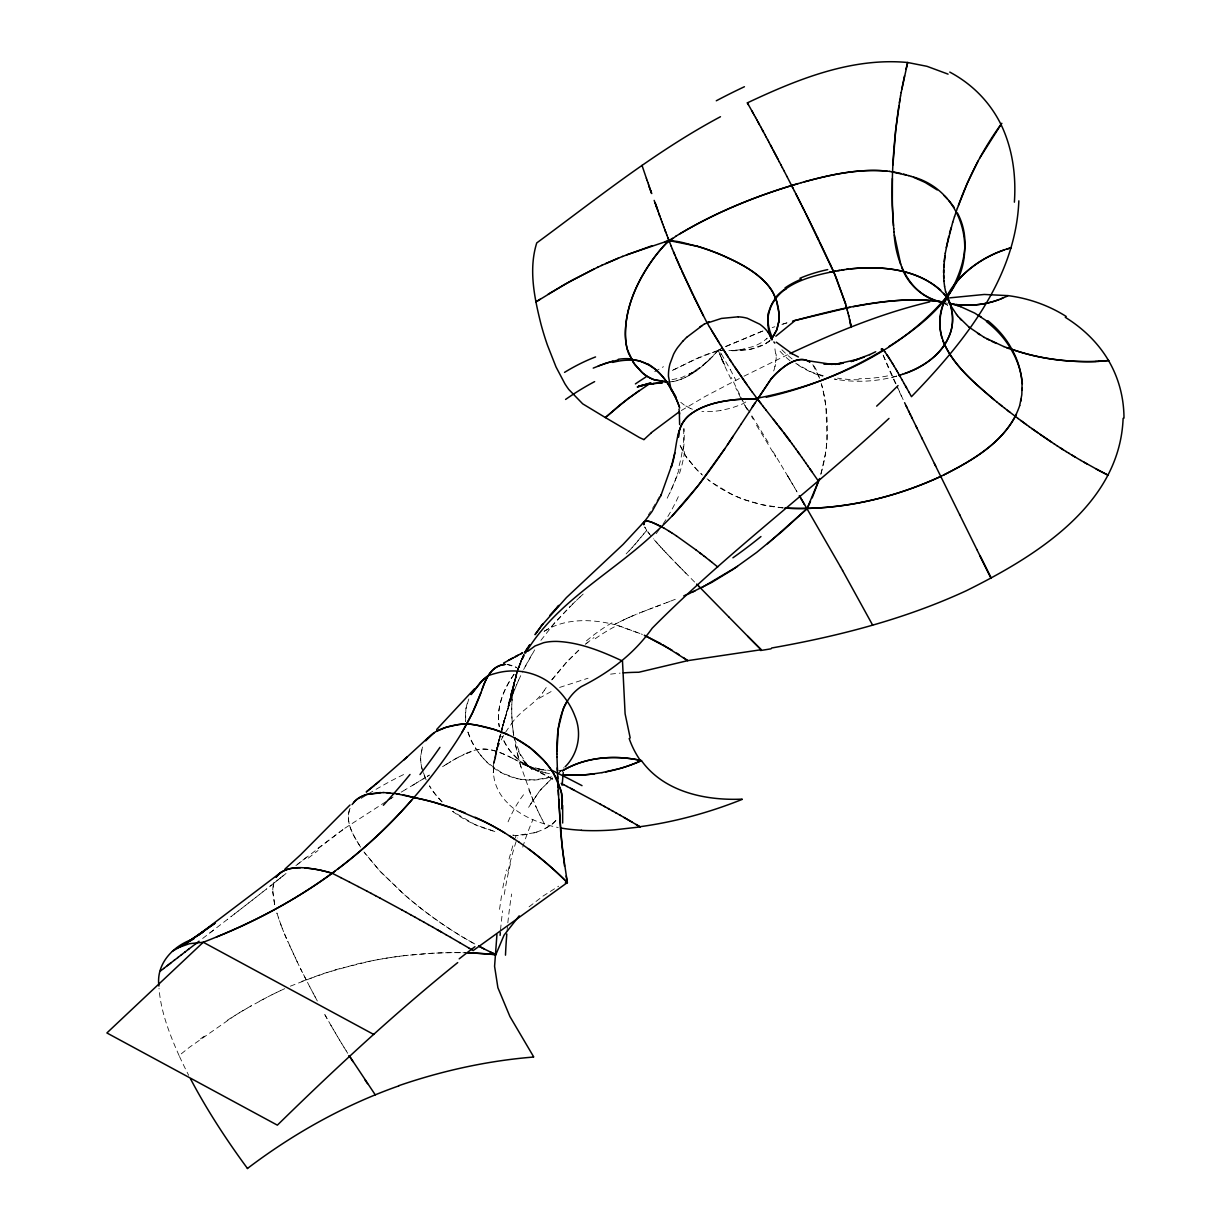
<?xml version="1.0" encoding="UTF-8"?>
<svg xmlns="http://www.w3.org/2000/svg" width="1230" height="1230" viewBox="0 0 1230 1230"><rect width="100%" height="100%" fill="white"/><g stroke="black" fill="none" stroke-linecap="round" stroke-linejoin="round"><path stroke-width="0.75" stroke-dasharray="5 3.75" d="M499.534 909.339L501.978 892.734M495.49 758.633C490.063 774.362 495.844 791.613 507.529 802.867M493.937 768.058L493.245 772.748L493.599 763.2L500.195 734.833M516.938 671.78L523.011 655.959L516.2 674.793L512.295 694.212L515.862 674.978L523.749 654.468M773.639 370.983A44.034 32.564 -29.2 0 0 774.408 368.846L776.222 358.176L774.485 345.676M511.234 692.844L508.913 705.928L511.234 692.844L514.878 680.021L509.128 702.93L516.093 677.238L511.972 689.922L507.544 710.018L512.895 687.047M495.475 758.695L496.336 753.929M502.793 887.922L506.406 869.871M496.32 754.021L497.243 749.239M718.581 351.057L718.458 350.135L721.933 348.382M497.212 749.347L499.226 739.876M498.181 744.688L500.303 735.202L495.429 754.144L500.226 735.34M501.533 731.742L516.969 673.041C510.696 693.028 510.711 714.446 513.679 735.017L513.079 731.696M500.671 734.479L499.626 739.215L500.748 734.295M501.179 733.341L504.069 720.288L501.717 729.744L511.357 698.194M501.117 732.649L503.931 721.241M498.796 740.337L496.689 749.547L500.133 735.371M510.696 695.811L519.229 666.168L517.338 671.58M775.023 366.678L775.53 364.557M507.852 706.973L516.969 673.041M501.717 729.744L502.593 726.1L501.794 729.19M513.863 684.418L516.569 673.41M349.397 810.078C345.507 823.531 353.886 836.431 360.744 847.332M495.705 753.36L497.904 744.734L493.599 763.2A105.872 71.125 -24.3 0 1 511.511 723.917M501.855 728.99L506.606 712.923L501.133 731.158M508.39 703.929L510.988 694.043M509.02 859.094L513.448 843.549M718.412 350.289L722.241 348.228M468.815 698.978L465.878 708.665L465.601 721.549M497.489 745.103L498.719 740.629M467.046 703.76L465.509 711.201L465.632 721.626M820.964 473.811C827.498 451.671 828.866 428.163 825.714 405.331A115.974 57.026 -83.6 0 0 823.5 392.662L821.655 384.913M507.191 664.4L513.433 665.814L518.399 668.659L523.565 654.806M524.687 654.744L518.399 668.659L518.845 667.044M820.825 474.426L825.591 453.04A75.122 37.238 -83.5 0 0 827.021 439.494L825.96 407.253A113.744 55.98 -83.5 0 0 821.963 385.866L821.179 383.36M500.841 732.496L502.378 727.099M516.369 673.61L510.158 701.823L516.385 673.917M503.87 721.472L508.175 707.373M518.399 668.659L519.475 665.107M516.831 672.672L511.449 694.766L515.816 675.885M679.16 469.383L673.733 484.435L666.599 499.488M422.505 747.01L420.891 754.036A77.813 48.739 29 0 0 422.244 769.611L426.395 780.404A80.227 50.245 29 0 1 425.149 777.698A78.551 49.2 29 0 1 420.675 756.235L422.52 746.841M517.261 671.641L521.658 659.003L517.984 668.428M515.232 838.091L516.123 835.539A114.805 71.909 29 0 0 525.21 834.632L528.147 834.155M350.043 808.325C344.707 821.84 353.394 835.524 360.344 846.64M509.651 703.007L513.079 693.612M677.069 475.826L669.597 493.553M513.756 735.632C510.604 714.968 510.742 693.474 516.846 673.348L511.788 691.737L512.31 688.739L516.585 673.179L511.28 697.856L515.047 678.068L521.705 659.465L516.831 671.98L523.965 654.729M517.953 669.043L521.705 659.465M512.987 693.828L514.863 689.046M514.786 689.261L516.738 684.51M516.662 684.695L518.691 679.975M523.857 654.206L521.566 659.249L523.749 654.498M518.63 680.144L522.904 670.98M523.18 656.835L520.767 661.817L523.934 656.036M523.642 669.489L535.204 648.948M525.102 666.629L532.498 653.345M528.593 807.341L539.586 790.921L552.455 777.837M530.253 804.466L540.17 790.198L552.193 778.067M511.388 723.886C519.475 711.201 534.051 704.621 542.615 692.905M542.584 692.936L544.398 690.215M514.063 674.348C503.424 689.277 495.905 707.957 499.272 726.515M544.367 690.291L546.228 687.555M540.908 640.353L555.56 621.688L575.21 601.501M551.793 679.883L566.231 662.57L580.268 648.702M551.947 679.683L566.661 662.109L580.883 648.164M544.075 631.344L550.44 627.715L570.197 606.344M635.049 544.367L646.749 530.345L644.812 527.132M555.96 820.395L550.732 825.299L542.046 830.235M632.051 547.673L646.749 530.345L645.95 529.146M629.022 550.902L632.297 547.412M766.367 339.034L767.197 338.158L762.785 341.909L754.759 346.137L739.983 349.904L743.919 349.182M626.162 553.869L629.253 550.656M557.298 774.346L563.832 767.705M668.305 382.038C686.232 380.808 700.716 368.324 712.923 356.269L701.377 366.34L689.507 374.228L695.965 370.399L692.49 372.506M707.188 361.805L718.458 350.135L722.348 350.427M572.473 604.161L575.471 601.285M576.486 600.332L582.344 594.813M579.545 597.457L585.449 591.968M529.054 906.817L543.091 896.04L558.666 886.169M769.903 340.449C759.002 349.797 743.704 350.765 729.959 350.781L750.884 349.182L764.814 344.216A75.122 41.436 28.5 0 0 769.181 341.11M585.342 644.305L587.971 642.168M585.972 643.797L593.967 637.54M282.101 876.621L286.605 873.039M279.887 878.389L285.375 874.007M280.594 877.82L266.341 889.121M278.211 879.711L269.908 886.307M295.907 865.613L308.007 856.034M297.383 864.444L342.601 829.835M262.789 891.904L266.48 889.013M259.253 894.687L262.974 891.765M255.702 897.47L259.453 894.533M252.181 900.222L255.932 897.285M248.645 902.974L252.411 900.037M245.124 905.711L248.875 902.805M241.587 908.447L245.339 905.557M238.067 911.184L241.787 908.309M238.236 911.046L231.04 916.627M234.684 913.798L227.519 919.333M317.909 848.316L344.892 828.19M227.581 919.287L209.761 933.001M202.643 938.475L213.436 930.172M235.161 1015.319L189.62 1047.161A390.971 267.771 -26 0 0 179.103 1055.617A347.952 117.404 46.7 0 0 188.697 1075.343M200.521 1038.873L204.226 1036.152M767.09 342.755L770.057 340.618M344.784 828.267L393.984 796.471M745.749 401.979L743.458 403.502A82.149 60.762 -29.2 0 1 729.559 408.483L720.98 410.451M227.196 1020.362L231.148 1017.84M539.124 698.317L553.546 690.199M681.328 410.528L704.99 396.552L739.384 378.533M442.554 766.705L444.461 765.506M544.383 631.128L550.44 627.715M444.307 765.614L447.858 763.399M427.287 776.376L429.362 775.069L418.723 781.634M446.013 764.537L452.702 760.448M423.012 779.021L425.134 777.698M235.114 1015.35L251.335 1005.725M449.365 762.462L450.98 761.478M387.465 800.407L394.43 796.21M416.57 782.926L418.892 781.527M416.755 782.818L412.25 785.54M414.587 784.125L405.669 789.476M239.158 1012.859L243.202 1010.445M401.226 792.135L407.93 788.123M452.579 760.524L457.329 757.772M454.147 759.587L461.727 755.404M247.199 1008.108L267.909 996.807M693.043 372.183L681.435 377.641L671.718 379.763M458.729 757.004L474.042 750.408M259.499 1001.22L263.651 999.021M672.333 370.445C688.462 362.942 704.744 352.764 722.318 350.442M673.64 369.769L695.842 359.114L718.458 350.135L721.38 354.055M744.012 376.18L787.554 354.732M267.817 996.854L272.091 994.701M271.999 994.747L276.304 992.641M463.095 754.728L464.525 754.036M725.454 346.66L762.908 330.901M276.197 992.687L280.517 990.627M726.038 346.368L764.168 330.44M624.256 619.582L614.339 624.563A133.932 81.81 39 0 0 550.502 627.792M280.425 990.673L284.76 988.659M626.793 618.413L614.339 624.563L616.676 625.178M626.439 618.567L629.345 617.276M465.924 753.39L472.72 750.792M628.961 617.445L637.14 613.97M290.357 986.168L322.075 973.914L356.639 964.105A326.027 223.291 -26 0 1 406.038 955.464M631.497 616.338L639.769 612.909M559.588 687.447L588.048 678.222M639.323 613.094L645.089 610.818M641.968 612.033L653.176 607.712M675.285 599.302L669.612 601.501M301.811 981.356L334.914 969.87L371.306 960.907A336.313 230.333 -26 0 1 408.36 955.203L426.718 953.588A390.264 267.279 -26 0 1 466.232 952.789A396.844 271.784 -26 0 0 431.192 953.342L406.038 955.449M647.349 609.942L664.169 603.592M666.783 602.592L669.735 601.47M663.969 603.653L666.952 602.531M655.913 606.698L661.402 604.622M772.179 327.626L774.839 326.719M536.572 832.126L544.183 829.189L552.362 824.069A68.772 43.065 29 0 0 556.929 819.119M781.896 324.413L788.799 322.291M782.957 324.09L787.046 322.814M533.835 832.895L537.033 832.018M896.701 376.103L888.644 378.148M896.624 376.119C876.467 381.792 854.973 382.791 834.37 379.04M474.027 750.408C489.494 745.749 504.577 754.313 517.968 761.062M534.374 832.772L516.123 835.539A108.225 67.788 29 0 1 512.802 835.139A114.682 71.832 29 0 0 516.123 835.539M467.923 732.065L470.982 739.845A69.895 61.193 33.5 0 0 476.64 749.777C488.602 747.133 500.364 752.314 510.88 757.48M720.995 410.482L712.554 411.558M610.572 674.148L613.77 673.763A201.197 135.146 -24.3 0 1 620.12 673.133M740.368 349.827L728.929 350.642M558.681 770.564L561.879 770.257M560.173 770.38L563.478 770.103M712.57 411.589L701.899 411.42M507.006 664.4L516.462 667.337M552.424 770.749L535.865 768.642L531.852 767.658L542.784 769.98L522.719 764.291L542.353 772.025M783.295 507.929L762.431 504.807L744.857 499.841A84.978 54.72 16.1 0 1 732.05 494.506L712.109 482.652A107.225 68.972 16.1 0 1 708.449 479.915M782.941 507.898C757.111 505.591 731.45 497.304 710.602 481.576A108.563 69.849 16.1 0 1 707.035 478.839M541.169 769.749L547.965 770.457M467.969 732.204A66.958 58.625 33.5 0 0 476.64 749.762A71.248 62.376 33.5 0 0 481.976 756.758C497.427 776.115 524.226 784.709 548.027 777.698A89.498 78.351 33.5 0 0 550.61 776.991M520.567 779.328L534.404 779.866L547.95 777.714A88.545 77.521 33.5 0 0 553.116 776.222M834.709 379.101L837.123 379.532M945.901 302.995L947.546 303.303M545.613 772.855L549.472 773.655M517.845 778.851L501.917 773.024L487.833 762.861A67.173 58.809 33.5 0 1 476.64 749.777M542.076 771.963L545.889 772.917M616.584 625.148L642.444 634.449M618.844 625.778L641.952 634.234M822.808 376.242L810.109 371.445L797.178 364.157M538.878 770.979L519.69 761.954M481.714 827.375L495.644 831.788L474.872 824.561L452.717 811.416M690.23 408.36L692.413 409.252M474.795 824.484L478.193 825.96M690.245 408.375L684.28 405.054M531.975 768.35L520.029 761.093L510.373 751.269A70.648 63.437 -12.7 0 1 502.009 736.34M552.731 779.297L526.332 764.86L532.621 769.134M512.341 758.203L519.844 762.031M471.428 822.932L464.879 819.488A65.682 41.144 29 0 1 455.623 813.568L452.671 811.323M534.127 769.411L543.322 774.147M534.204 769.457L525.717 765.075L517.277 758.695M540.262 772.578L553.208 779.251M531.298 767.951L532.129 768.396M473.089 943.01L467.508 939.858A192.48 92.496 36 0 1 424.442 911.076L419.276 907.048A202.996 97.554 36 0 1 404.055 894.379L380.47 871.732L364.695 852.913M945.363 303.902L947.623 305.225M945.086 303.625L947.53 305.132M526.332 764.86L529.7 767.351L525.502 763.692L531.898 769.319L522.581 759.74L529.192 767.658L518.553 751.499L520.613 755.358L514.34 738.369M795.748 363.234L797.301 364.295M684.295 405.085L680.759 402.318M684.956 572.273L694.812 582.251M682.527 569.798L686.509 573.857M679.098 566.323L682.988 570.29M677.177 564.355L680.559 567.799M678.606 565.815L672.887 559.942M674.763 561.879L676.669 563.832M673.379 560.45L669.212 556.129M671.503 558.512L667.429 554.253M665.676 552.408L667.844 554.668M442.077 801.96L435.251 794.211A80.227 50.245 29 0 1 429.577 786.078M663.969 550.579L666.045 552.793M662.293 548.795L664.277 550.917M660.664 547.027L662.57 549.072M659.096 545.305L660.894 547.273M659.265 545.49L653.345 538.786M657.696 543.752L653.345 538.786M650.793 535.726L646.749 530.345A52.921 7.657 42.5 0 0 649.701 534.343M812.83 364.71L819.518 377.948M523.626 760.417L526.763 764.507M363.988 851.96L379.486 870.625L403.01 893.426A195.324 93.849 36 0 0 475.764 944.517M721.38 354.055L730.251 369.477M746.687 408.652L742.059 400.673M346.137 1050.758L347.721 1053.295M751.576 416.493L753.237 419.199M343.908 1047.145L346.23 1050.897M341.709 1043.547L344.016 1047.314M339.542 1039.95L341.817 1043.732M773.07 451.671L777.268 458.621M777.053 458.252L781.342 465.401M781.173 465.109L785.555 472.443M337.389 1036.367L339.649 1040.149M785.447 472.243L787.738 476.087M787.646 475.933L789.891 479.715M335.267 1032.785L337.512 1036.583M333.176 1029.218L335.406 1033.015M333.315 1029.448L329.056 1022.084M331.239 1025.881L325.028 1014.981M327.165 1018.763L323.044 1011.429M644.735 527.024L645.273 528.039M317.325 1001.005L311.59 990.242M730.266 369.492L735.909 380.301M315.418 997.453L309.745 986.721M542.153 819.549L544.521 824.085A167.541 112.545 -24.3 0 0 558.22 827.529M309.776 986.798L300.674 968.994M304.302 976.174L306.101 979.68M539.832 814.967L542.184 819.611M302.534 972.669L298.921 965.458M740.737 397.997L735.74 387.85M299.044 965.688L287.62 941.288M539.893 815.09L535.419 805.681M297.337 962.214L284.807 934.662M903.143 399.642L883.309 355.578M901.467 396.168L897.516 387.85M723.963 363.45L724.854 365.341M724.07 363.65L721.856 358.899M537.664 810.493L527.455 786.647M723.317 362.035L721.257 357.561M179.103 1055.617C169.602 1034.23 160.853 1011.906 159.024 988.367M719.765 354.148L721.303 357.669M720.226 355.224L720.734 356.393M533.39 801.145L519.383 762M286.344 938.352L283.484 931.418M680.252 445.952L686.94 458.037L697.287 470.168A108.563 69.849 16.1 0 0 702.515 475.057M680.129 445.46L685.079 455.238L695.258 468.077A107.225 68.972 16.1 0 0 701.53 474.15M282.208 928.22L283.623 931.787M282.331 928.558L279.871 921.962M883.125 355.101L889.551 370.568A66.958 2.906 63.4 0 0 892.565 377.21A94.203 4.09 63.4 0 0 896.24 385.128M281.117 925.36L276.873 912.983L278.872 919.117M819.626 378.333L815.905 369.215A43.757 21.464 -83.6 0 0 813.076 365.003M520.859 767.151L514.77 741.782M518.138 757.265L514.002 737.293M274.628 904.573L272.829 892.027L273.967 881.695L273.475 883.478A140.205 47.309 46.7 0 0 272.814 889.751M274.644 904.527L272.814 891.842M683.88 428.763L683.096 451.948L683.742 446.782A105.211 68.111 -56.1 0 0 683.926 428.64M776.084 353.963L776.222 356.07M561.526 770.457A89.606 78.443 33.5 0 1 559.619 772.163M308.284 858.14A417.124 104.904 -40.6 0 1 318.017 850.53M361.082 798.408A213.267 56.595 -40.5 0 1 406.746 773.07M507.975 871.716A174.337 67.527 -86.2 0 1 517.292 837.984M522.765 847.147A169.233 67.665 -86.9 0 1 532.959 819.611M508.067 821.825A170.909 86.208 85.3 0 1 525.856 791.859M507.006 931.556A236.052 103.197 -87.7 0 1 511.634 894.01M441.893 801.714A77.828 48.754 29 0 1 429.393 785.832M544.644 823.931A143.28 96.248 -24.3 0 1 507.36 802.975M513.971 674.44A107.733 96.724 -12.7 0 0 511.911 677.453C504.269 689.123 498.75 702.653 498.458 716.767A63.914 57.395 -12.7 0 0 499.272 726.746M517.277 758.695A68.603 61.592 -12.7 0 1 501.963 736.401M504.254 894.41A194.817 79.704 -87 0 1 510.957 861.6M500.549 929.972A247.092 114.636 -88.2 0 1 502.609 910.8M595.212 638.739A226.443 180.133 21.9 0 1 615.661 626.147M586.479 640.845A233.669 188.697 25.5 0 1 612.54 622.457M654.714 371.66A258.608 201.489 -41.1 0 1 663.493 366.694M672.18 381.684A84.978 50.722 -71.8 0 0 678.114 380.347C694.443 374.996 707.158 362.573 718.458 350.135A149.045 3.137 62.2 0 0 719.55 353.748M682.066 452.225A98.923 62.1 -58.3 0 1 678.068 469.414M684.587 451.564A103.305 67.85 -56.8 0 1 678.653 475.918M747.225 408.391A231.363 7.549 60 0 1 769.519 444.66M787.508 475.641A150.121 3.89 59.8 0 1 796.779 491.247M730.958 379.009A224.49 4.428 62.4 0 1 721.226 358.53M823.254 375.765A74.907 46.54 4.1 0 1 818.75 374.32M818.196 374.981A82.917 51.752 3.8 0 1 798.701 365.448M792.089 358.899A120.402 75.537 3.6 0 1 780.743 348.521M659.465 496.505A167.157 121.862 -54.7 0 1 648.395 514.77M643.859 521.305A167.157 121.862 -54.7 0 1 640.738 525.518M678.345 496.643A164.205 135.592 -53.8 0 1 662.447 524.933M659.157 529.638A164.205 135.592 -53.8 0 1 654.129 536.326M747.363 409.99A231.363 3.905 62.6 0 1 731.358 377.518M720.426 355.578A150.121 3.137 62.2 0 1 718.689 351.242M858.94 379.809A89.083 57.749 3.4 0 1 837.522 378.148M887.568 375.903A105.396 72.493 3.4 0 1 858.894 378.732M790.121 480.177A149.045 3.752 59.7 0 1 797.071 491.908M756.527 425.303A224.49 6.427 59.8 0 1 775.869 457.083M789.967 360.713A130.595 84.317 1 0 1 778.021 348.966"/><path stroke-width="1.5" d="M556.959 751.622L558.312 728.468L562.986 709.664M943.748 278.272L943.917 264.435M943.579 272.752L943.625 269.985M678.514 437.28C679.298 411.281 710.048 402.625 731.312 400.119A127.966 82.318 16 0 1 753.144 398.997C826.268 385.528 901.498 352.303 949.422 293.478C980.51 252.565 962.613 189.159 911.046 176.397M1019.685 405.608L1021.823 394.722L1022.084 383.929A179.365 119.156 -11.9 0 0 1011.967 349.412M1022.145 390.387L1022.192 388.234M562.11 785.309L563.263 772.532M892.396 178.519L892.319 205.41L893.733 228.903M562.663 823.008L562.679 805.419M679.621 424.55L679.329 411.712M1123.113 418.338C1119.838 504.838 1035.629 556.314 966.242 590.769C904.604 619.259 838.276 636.279 771.594 648.01M533.635 1056.785L509.927 1016.534L497.889 987.69L494.583 966.319L496.935 934.6M898.869 105.995C893.011 145.54 890.458 185.761 893.441 225.674M1018.84 200.828C1015.78 278.764 963.321 343.124 911.461 396.675L908.97 392.155M892.934 164.928L895.655 130.365L899.976 99.23M767.966 318.063C772.179 282.623 815.398 274.674 844.318 269.631M943.764 267.264L945.255 253.211M944.194 261.683L944.871 256.071M561.756 807.68L562.11 805.266A77.813 48.739 29 0 0 560.757 789.706L553.608 773.47A77.813 48.739 29 0 0 541.092 757.572C524.134 739.968 500.902 729.559 477.071 725.254A114.774 71.894 29 0 0 466.893 723.778A111.915 70.11 29 0 0 457.806 724.67C445.906 726.53 432.96 730.482 425.657 740.768L434.375 732.588M899.376 102.828L900.56 95.863M945.286 253.257L948.73 236.329M778.636 322.506L776.576 330.455L772.748 337.312M900.529 96.002L901.16 92.496M761.016 403.64L757.526 399.104A130.795 84.163 16.1 0 0 736.078 399.612C721.103 401.088 705.713 404.193 692.936 412.557C673.779 423.75 678.13 449.058 671.257 467.062L674.824 452.855M901.144 92.604L907.648 62.499L926.959 66.312L948.084 74.138M901.774 89.206L904.527 75.783M1020.777 401.257L1021.208 399.074M946.254 247.645L952.697 222.246M172.446 951.236L193.894 938.798C173.584 945.332 155.856 963.474 158.916 986.03M768.627 313.02L768.935 311.621A82.917 49.231 2.7 0 1 775.684 298.183M906.033 69.126L907.648 62.499C851.467 57.241 797.194 79.412 747.363 102.859L754.344 115.297M949.483 233.562L951.036 227.919M671.718 465.278L660.818 495.782L661.294 494.752L652.023 511.526L643.859 522.32L643.797 524.672M468.153 952.85A390.264 267.279 -26 0 1 495.828 954.68L504.054 935.154L519.229 915.827M1019.685 405.593C1007.801 441.032 972.192 460.635 940.766 476.425C892.626 498.673 839.106 510.681 786.016 508.175M952.727 222.292L954.495 216.634M819.226 479.439L807.018 508.697L782.541 531.053L756.681 552.393L732.911 569.505L711.647 582.466L689.415 593.46M819.58 478.516L812.169 497.919M954.526 216.665L957.37 208.208M957.401 208.239L967.38 183.055L978.142 160.946M958.401 205.441C968.994 176.244 983.416 148.384 1001.774 123.292L979.634 158.224M481.976 689.769C485.404 680.021 489.955 668.628 500.748 665.215M480.961 692.505L472.458 712.893L461.757 732.726M810.493 501.579L807.018 508.697L767.535 543.768M1016.441 414.295C1001.635 443.446 971.808 460.773 943.641 475.041M996.838 401.995C969.209 378.579 928.312 346.629 942.734 305.363C959.923 277.703 974.252 244.847 957.447 212.99M741.306 423.858L770.672 379.501A133.117 65.298 -83.1 0 1 783.372 367.416M762.754 405.885L757.526 399.104L771.164 378.932M524.503 653.007L527.916 647.38M953.896 286.236C938.798 312.266 913.844 330.624 888.921 346.537M525.072 651.962L529.469 645.197M525.564 653.053C555.453 602.746 609.28 574.718 651.27 536.049C683.834 507.498 709.464 472.166 733.188 436.204M501.01 665.138C490.416 668.305 485.65 679.329 482.314 688.892C475.702 707.773 466.708 725.777 455.684 742.459C423.843 790.782 383.914 833.894 337.912 869.026M888.983 418.431C811.861 490.37 726.346 553.239 652.192 628.207C633.942 654.037 609.173 672.641 581.252 686.617C559.204 701.285 556.544 730.128 556.959 754.282M471.09 694.504L482.329 680.544A89.667 78.489 33.5 0 1 488.202 675.654A89.575 78.428 33.5 0 1 495.813 673.317C516.754 667.367 540.401 672.718 555.991 688.139A67.266 58.886 33.5 0 1 567.199 701.238A67.435 59.04 33.5 0 1 574.948 716.183C582.128 733.203 578.315 753.759 565.154 766.797M471.105 694.458L480.469 682.327A87.222 76.352 33.5 0 1 488.202 675.654M738.615 427.979L741.229 423.981M752.099 407.345L754.805 403.225M738.492 428.148L727.453 444.814M724.947 448.535L698.579 485.051L672.195 515.893M528.854 646.027L529.823 644.705M276.197 877.082C287.036 863.629 306.993 867.642 321.753 870.517M276.273 876.99C281.547 869.303 291.71 867.704 300.381 867.734M541.431 625.824L566.415 597.596L623.072 544.444L644.182 521.766L647.149 521.12M352.072 804.528L354.824 801.222A97.831 46.971 36 0 1 366.878 794.442L383.499 792.52M1006.601 249.183L1011.122 247.784C972.853 257.823 930.311 294.57 941.888 337.989M767.874 331.977L772.286 339.649L771.81 338.511L777.006 329.363L778.79 321.291A115.974 63.914 28.8 0 0 778.836 312.651M955.172 283.822C967.702 267.894 985.292 256.394 1004.387 249.921M644.182 521.766L643.767 524.518M411.819 799.9C359.252 860.892 290.987 907.11 216.449 936.999M682.742 341.248L677.653 347.506A49.953 36.946 -29.2 0 0 673.563 354.271L669.92 363.988A62.792 46.433 -29.2 0 0 668.459 376.319L670.704 387.819L676.239 397.505M474.396 688.923L436.665 729.482M557.298 607.113L558.866 605.375L549.964 615.246M353.533 802.544L356.669 799.562A98.923 47.493 36 0 1 367.078 794.38L380.485 792.535M682.758 341.279L686.601 337.374M676.193 236.022L666.214 243.34A127.966 76.445 -71.8 0 0 652.761 259.484C635.572 283.592 622.457 313.204 626.07 343.401A55.565 33.164 -71.9 0 0 628.638 353.533L634.865 364.787L643.382 373.643A108.563 64.806 -71.8 0 0 653.622 379.563L668.013 382.069M644.09 521.951L645.735 521.151A108.732 15.729 42.5 0 1 651.562 522.15L664.185 528.224M403.809 760.032L427.517 738.246M686.617 337.389L704.467 323.905M527.839 651.285L535.004 645.981L543.599 642.737A75.63 39.837 31.5 0 1 556.99 641.414C580.053 642.398 601.839 651.408 622.488 661.033L625.101 713.784L630.206 738M457.729 962.583C394.676 1013.382 335.206 1068.532 277.365 1125.158L106.887 1032.954L203.257 942.257C249.921 924.176 294.893 901.037 335.129 871.132M407.222 756.85L375.627 784.433M350.012 805.004L300.643 854.742L285.037 868.98M651.316 432.652L678.453 412.373M379.086 781.465L366.233 791.997L374.535 785.324M775.853 336.19L793.873 321.553M160.1 971.27L163.698 968.471M163.621 968.533L174.46 960.153M167.295 965.688L170.878 962.921M174.23 960.338L178.027 957.401M177.766 957.601L181.594 954.649M181.302 954.864L185.146 951.912M184.854 952.143L188.697 949.176M188.405 949.406L195.785 943.733M195.524 943.933L199.076 941.196M280.748 872.501L197.707 935.461L215.066 923.207L185.315 943.641L203.165 931.94L187.959 941.796M247.399 1168.5C293.37 1133.63 344.339 1105.063 398.827 1085.875M783.356 367.324C790.536 361.974 800.914 356.208 809.54 361.774M639.246 390.51L619.905 404.947L605.391 417.57L582.697 403.84L568.798 389.495A52.921 17.066 67.8 0 1 564.893 383.775L556.022 366.955L547.412 345.092A108.732 35.086 67.8 0 1 540.969 324.12C534.435 297.891 528.408 269.462 536.741 242.925C596.581 198.922 654.683 151.813 720.473 116.727M784.786 289.711L786.354 288.635M737.477 566.4L700.7 588.217L696.626 584.096M699.778 327.011L702.115 325.458M540.047 299.274L535.911 301.934L564.862 284.284L593.844 269.093M626.485 254.871L668.966 240.542L672.564 238.266M650.885 382.838L627.961 398.628L605.391 417.57L639.17 437.403A314.188 101.367 67.8 0 0 643.813 439.541M518.045 655.206L515.478 656.682L522.627 652.807L520.69 653.899M704.483 323.936L721.441 318.432L738.2 316.817M548.165 294.17L572.703 279.917L597.965 267.125M675.993 236.145C713.923 212.975 755.451 196.124 798.039 183.624M679.529 234.007C717.49 211.375 758.864 194.894 801.268 182.701M515.908 656.405L503.516 663.108M562.279 770.887C585.834 756.727 615 754.743 641.414 760.586C663.893 791.951 705.559 800.761 742.059 799.131M562.556 770.718C585.249 757.173 613.155 754.928 638.678 760.002M513.279 657.727L508.421 660.356M436.558 731.297L446.459 727.191L457.821 724.67A114.882 71.955 29 0 1 466.893 723.778A113.806 71.294 29 0 1 477.071 725.254L494.46 729.575L508.175 734.771M869.595 354.671L875.698 351.734M177.996 947.715L189.497 943.671L203.257 942.257L373.736 1034.461M956.094 304.548C973.776 306.639 992.103 303.795 1008 295.631C1028.603 298.29 1048.683 305.348 1066.241 316.494M1006.248 296.476L1008 295.631L984.292 294.462L949.729 297.86M789.937 353.61C834.955 332.561 881.203 313.312 929.695 301.873M597.396 267.402L602.1 265.219M959.8 515.001L940.766 476.425C892.273 498.827 838.276 510.911 784.786 508.067M692.244 592.199L695.058 590.907M601.532 265.465L618.567 258.039M605.667 263.589L622.688 256.363M593.229 368.108L605.96 363.096L618.09 360.052M689.476 593.429L683.772 595.874M1001.02 298.782L1002.773 298.06M869.825 354.563L851.221 361.543L858.34 359.145L835.247 364.403L843.088 363.173L831.326 364.372L839.321 363.834L823.731 363.819L830.604 364.172L809.063 360.913M598.318 365.91L612.971 361.082M622.303 256.532L651.854 245.785M904.696 373.52C922.454 366.955 940.397 355.916 948.315 337.943C956.002 322.937 951.928 305.963 945.547 291.449M999.283 299.474C983.431 305.609 965.919 306.47 949.268 303.61L950.944 303.871M650.393 382.853L637.232 386.989L643.428 385.282M902.728 374.212C929.665 366.279 956.955 342.155 952.097 311.559M857.556 359.406L864.336 357.054M902.589 374.258L898.73 375.504L900.621 374.904M565.339 882.894L567.353 882.556L473.181 950.559L468.63 947.869M693.874 296.968L706.881 322.46L709.295 321.691M792.551 321.153C841.458 308.253 892.58 294.739 943.502 302.073C913.506 296.999 882.909 301.289 853.266 306.67M664.661 241.803C675.024 239.02 685.863 243.894 696.088 245.954M794.334 320.646L850.038 307.285M801.13 182.732C829.835 174.752 859.816 167.91 889.767 171.401M804.312 181.84C831.096 174.522 858.94 168.51 886.861 171.062M649.671 383.745L638.708 386.143L644.689 384.944M766.244 397.244C807.541 387.988 847.209 371.768 883.417 349.92L884.754 351.611M501.763 664.923L504.884 664.431M502.009 664.861L505.099 664.415M829.481 272.214L835.631 271.015M602.024 772.625L620.289 768.396A139.482 125.229 -12.7 0 0 641.414 760.586M837.784 270.631L839.952 270.277M601.977 772.625L590.754 774.224A180.195 161.791 -12.7 0 1 579.422 775.177L564.278 775.284M729.036 617.183L747.686 636.187A343.554 49.707 42.5 0 0 761.186 649.717L687.724 660.648L638.801 672.257A201.197 135.146 -24.3 0 0 623.287 672.887M842.012 269.954L848.7 269.062M623.918 817.397L640.261 826.929L614.662 829.82A221.462 148.753 -24.3 0 1 581.344 830.358M648.041 384.344L662.57 382.653L653.868 383.422M846.332 269.355C881.095 265.127 923.838 268.232 947.115 297.814L943.779 293.34M594.567 773.778L590.8 774.224A176.643 158.608 -12.7 0 1 579.407 775.161L564.124 775.254M645.366 384.56L653.914 383.545L651.101 383.883M850.714 268.847C881.664 265.542 916.242 269.124 940.689 290.157M1099.159 361.205L1108.876 360.528A228.765 169.202 -29.2 0 1 1099.159 361.205L1095.93 361.359M383.514 792.535L396.429 793.704L413.88 797.547A267.71 203.565 44.1 0 1 454.869 808.971L485.066 821.994A229.364 174.399 44.1 0 1 504.623 832.818M666.26 382.053L654.744 379.947A107.225 64.006 -71.9 0 1 641.753 372.275L633.219 362.389L627.377 349.535A56.073 33.471 -71.9 0 1 625.332 334.529C625.44 305.624 638.447 278.241 655.667 255.609A130.795 78.105 -71.8 0 1 668.982 240.557L697.041 246.231M738.185 316.802L740.522 317.002A45.664 33.779 -29.2 0 1 747.348 318.278L759.756 324.213A65.082 48.139 -29.2 0 1 767.889 332.008M386.635 792.658L389.818 792.889M304.779 867.888L314.188 869.01A311.867 105.227 46.7 0 1 332.223 873.285L340.864 877.651M478.608 946.039A195.324 93.849 36 0 0 484.328 949.037L495.844 954.649L473.612 953.035A396.844 271.784 -26 0 0 467.769 952.835M954.326 304.348L949.591 303.349L957.97 305.747M889.721 171.401L908.709 175.629M396.306 793.688L399.704 794.257M892.626 171.816L900.914 173.476M903.558 174.137L906.156 174.86M908.555 175.583L911.199 176.444M957.955 305.732L960.538 306.639M1003.911 346.599L1011.767 349.505M454.916 809.002L434.467 802.452A276.735 210.422 44.1 0 0 413.88 797.547A135.638 65.098 36 0 0 403.271 794.934M1006.494 347.598L1009.107 348.551M960.522 306.624L974.775 313.127L987.044 321.199M913.49 177.274L925.022 182.378L937.183 189.927M459.959 810.893L465.017 812.892M1003.926 346.629L984.292 337.42M717.659 253.349C735.801 260.991 754.282 269.939 767.658 284.807A43.757 24.123 28.9 0 1 773.147 292.648L776.545 300.996L778.851 312.666M996.3 343.431L991.395 341.156M644.289 635.28L672.18 650.286M644.766 635.495L660.894 643.644M490.063 951.882L495.844 954.649M798.362 356.961L790.629 352.918M340.802 877.636L349.52 882.079M349.428 882.048L358.176 886.569M561.188 783.387L563.648 784.663M648.01 364.541L640.123 361.159L631.436 359.437L635.264 359.99A105.211 64.821 -55.1 0 1 648.118 364.526L654.591 368.846A161.084 99.23 -55.1 0 1 671.549 389.925A161.084 104.273 -56.1 0 1 679.713 407.945M563.509 784.602L567.23 786.539M478.716 946.07L484.374 949.022M358.084 886.523L366.863 891.104M986.614 338.711L988.982 339.941M570.612 788.307L574.226 790.214M567.045 786.447L601.04 804.589M366.771 891.058L371.199 893.395M371.122 893.364L375.55 895.701M1096.053 468.922L1108.353 475.334A270.123 149.383 28.7 0 1 1099.113 470.567L1080.893 460.435M375.473 895.671L379.901 898.023M379.855 897.992L401.795 909.877M514.801 737.985L530.176 747.84L543.276 759.848A78.351 49.077 29 0 1 557.851 781.604L561.572 793.381L562.002 806.419A71.74 44.941 29 0 1 561.557 808.771M600.348 804.205L604.914 806.711M401.764 909.862L406.207 912.306M604.191 806.311L608.804 808.863M406.146 912.276L410.62 914.736M410.543 914.705L415.048 917.196M608.081 808.464L612.709 811.047M414.956 917.149L419.476 919.671M611.987 810.647L616.63 813.245M419.368 919.61L423.92 922.162M423.781 922.085L428.363 924.653M615.938 812.861L620.55 815.459M428.224 924.576L432.822 927.174M1083.891 462.173L1086.92 463.895M432.668 927.097L441.739 932.263M619.92 815.106L632.374 822.27M437.111 929.619L446.213 934.831M662.924 644.797L687.724 660.648L683.311 657.558M984.308 337.466L969.117 327.195M446.06 934.739L450.687 937.414M450.549 937.322L459.666 942.626M664.154 528.208L668.567 530.837M459.559 942.564L468.676 947.899M1080.986 460.497L1071.93 455.115M636.125 824.484L640.261 826.929M1075.051 456.991L1068.962 453.316M792.197 353.81L776.33 342.171M809.924 362.05C800.684 355.824 789.414 362.466 781.911 368.416A132.41 65.082 -83.2 0 0 771.133 378.84M1066.026 451.487L1069.162 453.424M668.505 530.791L670.089 531.775M1066.226 451.625L1060.168 447.782M670.027 531.729L671.641 532.759M1063.32 449.796L1057.262 445.921M977.527 333.315L979.741 334.729M979.08 315.664L981.156 316.986M671.565 532.713L676.454 535.911M518.891 842.027L504.561 832.787A231.671 176.167 44.1 0 0 475.103 817.227M509.343 835.754L514.094 838.814M1054.371 444.03L1057.523 446.09M676.654 653.115L678.883 654.575M1054.648 444.215L1040.119 434.405M1051.788 442.323L1031.755 428.501M676.392 535.88L696.011 549.933M518.799 841.981L528.177 848.654A266.172 202.397 44.1 0 1 567.337 882.587L562.018 846.409L558.666 799.054M1037.613 432.652L1028.987 426.518M1029.218 426.672L1020.792 420.506M1026.435 424.658L1018.086 418.492M1018.133 418.523L1004.587 408.16M695.965 549.887L701.777 554.33M699.778 552.793L703.729 555.837M1007.339 410.297L1009.999 412.358M703.652 555.776L705.697 557.375M705.62 557.313L709.664 560.496M1004.679 408.237L999.252 403.932M1002.05 406.161L996.608 401.81M709.587 560.434L711.663 562.079M711.601 562.033L717.705 566.953M994.255 399.888C974.36 382.838 952.866 365.125 942.657 340.264M969.132 327.242L958.139 316.479M944.194 195.739L947.361 198.876M747.686 636.187L753.406 641.952A314.188 45.464 42.5 0 0 761.186 649.717M698.748 586.233L729.067 617.214M959.831 318.447L961.568 320.307M948.853 200.505L954.173 207.409M956.556 314.496L958.17 316.525M766.029 410.067L782.465 431.038M773.363 419.368L776.96 423.95M764.307 407.868L766.259 410.359M762.6 405.685L764.507 408.129M778.482 425.888L784.325 433.467M757.526 399.104L752.145 391.893M956.586 314.542L951.021 306.009M789.768 440.709L791.905 443.615M773.901 341.955L774.762 343.108M884.785 351.642L890.582 360.39M791.705 443.338L793.842 446.259M750.346 389.433L752.222 392.016M793.658 446.013L795.779 448.935M748.547 386.943L750.454 389.587M795.626 448.719L801.714 457.206M797.609 451.471L799.608 454.254M748.686 387.158L734.479 366.648M746.933 384.698L732.803 364.126M801.622 457.083L803.713 460.035M803.636 459.928L805.727 462.895M805.681 462.818L807.756 465.786M807.726 465.724L811.846 471.628M375.258 1094.838L349.228 1055.709M809.801 468.707L818.088 480.653M365.033 1079.971L367.539 1083.661M887.076 354.917L889.136 358.084M733.203 364.726L729.513 359.129M731.558 362.235L723.286 349.428M673.702 393.831L674.916 395.691M728.329 357.284L721.795 347.06M352.995 1061.644L349.151 1055.586M889.89 359.268L891.381 361.682M720.334 344.707L722.133 347.598M720.642 345.215L712.016 331.116M719.181 342.847L710.709 328.917M891.473 361.82L893.072 364.449M892.304 363.188L893.964 365.925M894.041 366.079L895.901 369.2M709.418 326.75L710.786 329.056M709.464 326.826L706.866 322.445M799.346 495.675L804.389 504.238M895.809 369.046L896.87 370.83M804.405 504.254L840.52 566.861M896.778 370.691L897.854 372.521M897.777 372.382L899.899 376.057M899.822 375.95L902.036 379.809M747.363 102.859L748.455 104.796M901.974 379.701L904.265 383.745M904.219 383.668L908.985 392.17M840.505 566.83L842.581 570.52M842.565 570.505L872.623 625.086M905.418 385.774L906.587 387.865M751.914 110.931L753.114 113.099M754.298 115.22L755.589 117.557M755.528 117.45L756.865 119.864M756.788 119.74L759.464 124.614M758.08 122.078L760.786 127.059M760.694 126.874L763.507 132.056M762.031 129.335L764.876 134.624M764.753 134.378L766.275 137.207M766.152 136.96L767.689 139.851M767.551 139.59L769.119 142.511M768.965 142.234L772.01 147.938M770.411 144.925L777.913 159.131M773.316 150.398L779.405 161.991M779.266 161.714L780.912 164.866M780.789 164.62L782.434 167.772M782.311 167.541L783.956 170.693M783.848 170.493L787 176.582M703.437 315.91L681.789 271.123M786.939 176.444L793.058 188.375M949.852 303.733L951.051 306.055M791.613 185.546L794.503 191.204M794.411 191.019L798.516 199.106M795.795 193.74L797.163 196.431M797.394 196.892L799.869 201.782M798.839 199.737L801.222 204.441M800.284 202.596L803.897 209.776M801.729 205.456L805.235 212.452M804.589 211.16L806.588 215.127A99.23 4.228 63.5 0 1 817.612 237.528M806.019 214.02L834.401 273.521L845.656 304.148M976.928 549.626L959.615 514.647M976.881 549.549L980.049 555.945M934.37 463.479L940.766 476.425M921.624 437.603L935.692 466.155M916.012 426.164L922.377 439.141M911.43 416.786L916.873 427.932M909.939 413.726L912.183 418.338M908.478 410.712L910.63 415.156M906.08 405.762L909.108 412.004M817.55 237.436L818.934 240.311M692.951 295.108L675.824 257.362M904.604 402.687L907.033 407.73M819.81 242.125L830.542 264.911M948.791 301.396L949.883 303.779M680.805 268.909L673.487 251.781M949.76 303.057L947.823 298.998L948.822 301.442M674.747 254.81L672.333 248.967M671.196 246.169L672.395 249.106M771.81 338.511L770.918 336.236M901.636 266.818C907.848 285.56 924.929 299.182 944.148 302.626C910.431 297.845 895.209 262.328 894.041 231.824M671.242 246.246L666.829 234.992M667.89 237.759L668.966 240.542M666.891 235.176L664.723 229.441M665.861 232.47L663.677 226.689M662.663 223.937L663.816 227.043M661.648 221.215L662.801 224.337M660.664 218.494L661.817 221.631M660.818 218.94L658.726 213.159M659.849 216.265L657.773 210.53M657.927 210.96L655.928 205.379M656.989 208.362L655.037 202.873M654.16 200.398L655.175 203.257M650.839 191.019L651.731 193.556M650.055 188.805L650.916 191.265M649.286 186.622L650.116 189.02M648.533 184.5L649.348 186.806M647.81 182.409L648.594 184.654M647.088 180.364L647.856 182.532M646.396 178.365L647.134 180.472M646.427 178.442L641.999 165.358M900.729 264.281L894.425 235.038M845.441 303.38L836.062 277.38A94.203 3.921 63.5 0 0 833.463 271.4A66.958 2.783 63.5 0 0 830.542 264.896M845.517 303.625L847.239 310.129M847.224 310.068L847.993 312.927M847.824 312.297L848.9 316.402M846.102 305.793L846.655 307.946M848.562 315.111L850.637 324.228M951.174 307.254L951.836 310.083M849.576 319.108L850.56 323.721M945.578 291.51L944.548 286.236M778.144 307.592C773.439 278.964 744.135 265.034 720.334 254.472A133.117 74.154 28.8 0 0 696.072 245.831M566.138 875.991L567.353 882.556A265.941 202.212 44.1 0 0 528.101 848.577M564.524 866.166L560.726 832.556L558.251 790.198M944.579 286.298L943.902 280.917M678.975 409.113L679.637 414.003M893.703 228.58L894.072 232.101M943.933 280.963L943.61 275.489M557.866 781.604L557.99 784.233M556.975 756.865L557.728 778.821M557.99 784.433L558.128 787.292M557.62 776.099L558.482 795.257M557.267 767.827L557.375 770.58M556.959 754.144L556.99 756.957M640.815 761.109A100.783 88.868 -65.2 0 1 629.176 738.523M641.43 760.617A145.724 130.841 -12.7 0 1 605.729 771.917M562.894 709.602A211.591 101.075 44.5 0 1 567.138 701.192M647.088 521.074A124.276 17.989 42.5 0 1 661.494 526.763M505.484 955.172A236.052 103.197 -87.7 0 1 506.806 934.001M742.151 799.408A305.87 205.456 -24.3 0 1 640.307 826.668M551.286 770.042A254.841 32.826 31.6 0 1 582.021 785.647M581.406 830.235A167.541 112.545 -24.3 0 1 561.034 828.036M410.005 774.485A299.859 74.015 -40.8 0 1 383.391 805.25M321.737 870.517A326.319 110.1 46.7 0 1 332.223 873.285M500.103 935.384A247.092 114.636 -88.2 0 1 500.318 932.678M771.056 648.81A214.466 48.416 -12.6 0 1 760.509 650.516M648.272 364.142A154.15 94.971 -55.1 0 1 671.411 390.079M612.694 362.42A103.305 62.346 -55.2 0 1 631.113 360.221M618.29 359.298A98.923 61.177 -58 0 1 631.62 358.929M635.403 383.914A258.608 201.489 -41.1 0 1 646.134 376.872M565.585 399.427A164.205 71.079 -44.3 0 1 594.628 381.623M564.539 372.367A167.157 91.358 -49.8 0 1 595.551 356.931M991.272 578.085A461.404 19.05 63.5 0 1 980.295 556.022M991.011 578.346A458.436 19.28 63.5 0 1 979.803 555.822M1123.989 418.154A247.538 166.065 -22.4 0 0 1108.599 360.667A247.538 165.865 -22.4 0 0 1065.288 317.309M1099.097 361.405A255.671 189.159 -29.2 0 1 1011.875 349.32A179.365 116.235 -12.2 0 0 987.859 320.692M1022.361 383.883A179.303 118.941 -10.5 0 0 1011.229 349.674A179.303 115.374 -11 0 0 986.429 321.568M771.625 339.757A130.595 77.921 -0.6 0 1 767.874 318.063M775.161 298.029A74.907 44.511 3.1 0 1 784.31 289.465M778.206 307.608A113.744 62.715 28.8 0 1 778.652 322.506M784.955 287.958A89.083 51.475 1 0 1 801.36 279.195M799.884 278.288A105.396 57.38 -1.4 0 1 827.729 269.601M1095.884 361.482A256.44 189.589 -29.2 0 1 1011.906 349.32M771.733 336.144A120.402 71.417 2.4 0 1 768.212 312.989M697.056 246.308A132.41 73.539 28.8 0 1 717.644 253.442M678.468 436.373A56.073 36.07 16.1 0 1 679.098 430.777M949.775 72.093A268.217 177.197 -40.9 0 1 1000.759 123.999A268.217 179.642 -41 0 1 1014.381 202.181M716.291 100.783A522.396 369.231 -42.8 0 1 744.427 86.73M657.743 209.961A258.93 2.122 69.9 0 1 655.144 202.658M651.454 193.264A259.561 2.568 69.7 0 1 649.01 186.33M643.936 439.648A214.466 194.847 12.4 0 1 651.439 432.776M850.883 324.705A461.404 19.726 63.4 0 1 851.052 327.411M850.376 323.705A458.436 19.557 63.5 0 1 850.745 326.811M671.411 390.064A154.15 99.784 -56.1 0 1 679.36 406.899M760.955 536.541A258.608 138.959 -38 0 1 732.926 557.79M799.485 495.998A149.045 3.752 59.7 0 1 804.482 504.469M459.205 958.846A345.153 79.704 -45.4 0 1 474.949 946.7M439.94 747.348A266.172 50.522 -44.6 0 1 419.999 774.516M784.217 433.606A259.561 40.19 61.1 0 1 789.937 441.216M784.14 432.945A258.93 40.682 61.2 0 1 789.814 440.494M898.054 385.574A522.396 322.783 -41.5 0 1 876.652 406.146M247.522 1168.515A347.952 117.404 46.7 0 1 190.465 1078.725M398.781 1085.675A403.686 271.154 -24.3 0 1 533.559 1057.047M881.464 348.92L881.449 349.182A99.23 4.259 63.5 0 0 881.572 350.012C881.372 347.352 884.862 350.381 881.464 348.92M536.711 632.282L535.035 634.665L543.076 623.625L536.711 632.282"/></g></svg>
